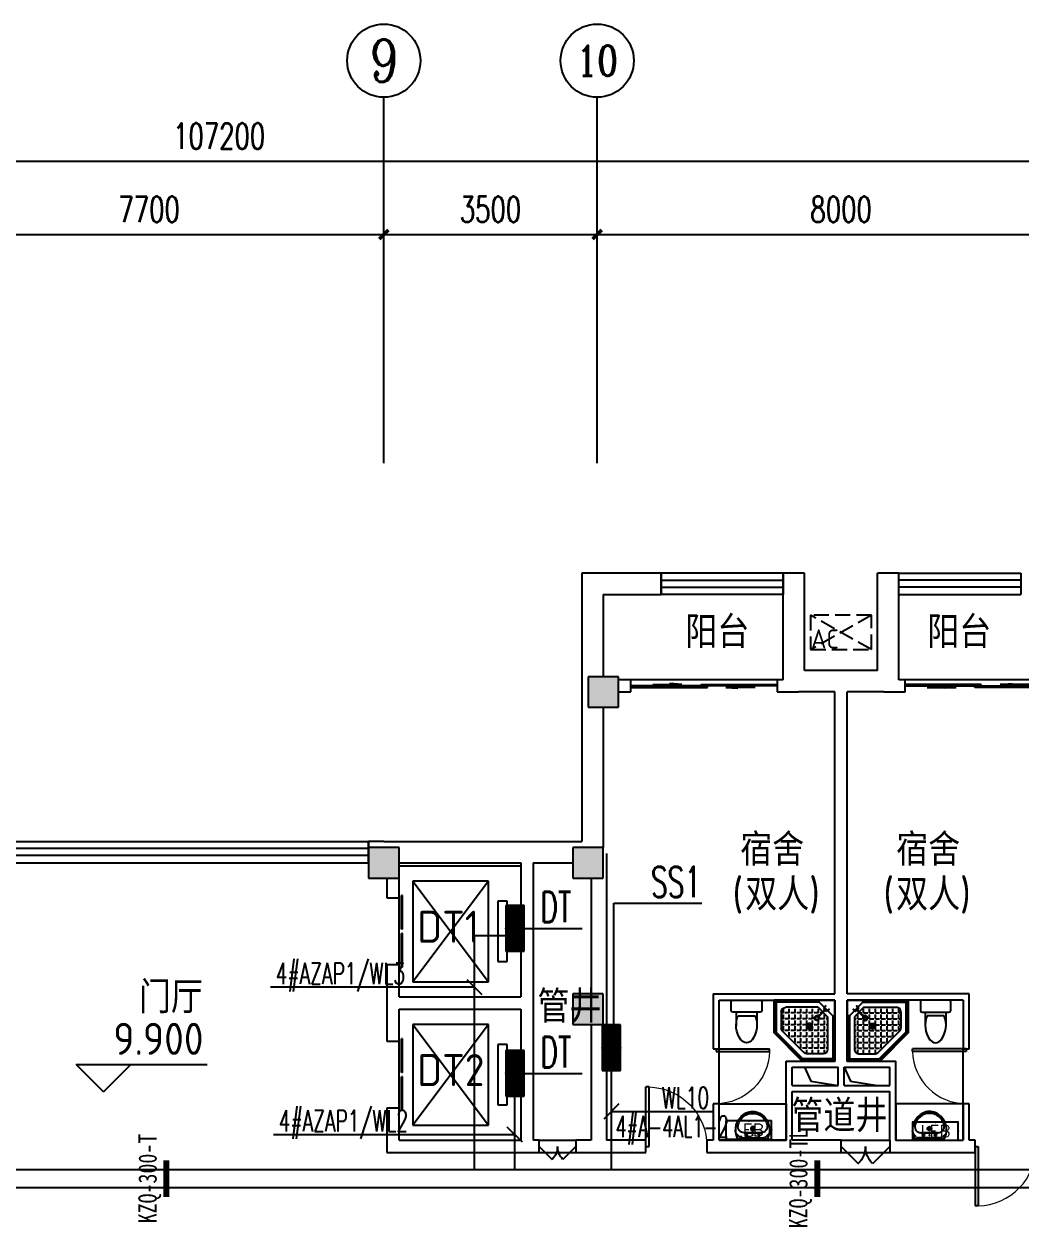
# Model space of a CAD drawing. Extents: x 1725663 to 4653551, y -550461 to 248782.
# Drawn here: x 2110650 to 2127000, y -457957 to -438237 of the extents above; entities that cross this region are included whole.
import ezdxf
from ezdxf.enums import TextEntityAlignment as Align

# ---------------------------------------------------------------- set-up
doc = ezdxf.new("R2010")
doc.units = 0
doc.header["$LTSCALE"] = 1000
doc.linetypes.add('DASH', pattern=[0.35, 0.25, -0.1])
for name, color, linetype in [('0-底图', 7, 'Continuous'), ('A-ANNO-IDEN-LEVL', 3, 'Continuous'), ('A-ANNO-TXT', 7, 'Continuous'), ('AXIS', 3, 'Continuous'), ('AXIS_TEXT', 7, 'Continuous'), ('CABLETRAY', 4, 'Continuous'), ('CLAYER', 7, 'Continuous'), ('COLUMN', 255, 'Continuous'), ('DIM-照明', 3, 'Continuous'), ('DIM-箱柜', 7, 'Continuous'), ('DOOR_FIRE', 4, 'Continuous'), ('EQUIP-箱柜', 3, 'Continuous'), ('EVTR', 2, 'Continuous'), ('PUB_HATCH', 8, 'Continuous'), ('PUB_TEXT', 7, 'Continuous'), ('TEL_TEXT', 7, 'Continuous'), ('WALL', 2, 'Continuous'), ('WINDOW', 4, 'Continuous'), ('WIRE-照明', 6, 'Continuous'), ('抗震支吊架', 2, 'Continuous'), ('洁具', 213, 'Continuous'), ('空调外机', 211, 'Continuous')]:
    doc.layers.add(name, color=color, linetype=linetype)
doc.styles.add('_TCH_AXIS', font='COMPLEX', dxfattribs={"bigfont": 'GBCBIG'})
doc.styles.add('_TEL_DIM', font='SIMPLEX', dxfattribs={"width": 0.8, "height": 3.5, "bigfont": 'HZTXT'})
doc.styles.add('A_DIM_T3', font='SIMPLEX', dxfattribs={"width": 0.7, "bigfont": 'HZ'})
doc.styles.add('COMPLEX', font='COMPLEX')
doc.styles.add('kzcad', font='', dxfattribs={"width": 0.8})
doc.styles.get("Standard").update_dxf_attribs({"font": 'geniso.shx', "bigfont": 'hztxt.shx'})
doc.styles.get('kzcad').set_extended_font_data('SimSun')
doc.dimstyles.new('_TCH_ARCH&&150', dxfattribs={"dimtxt": 420, "dimasz": 150, "dimexe": 375, "dimexo": 450, "dimgap": 202.5, "dimtad": 1, "dimdec": 0, "dimzin": 0, "dimdsep": 46, "dimtxsty": 'A_DIM_T3', "dimblk": 'ARCHTICK', "dimcen": 0.09, "dimclrt": 7, "dimazin": 2, "dimtfac": 1, "dimtdec": 0, "dimtix": 1, "dimtmove": 2, "dimatfit": 3, "dimfxl": 150, "dimtolj": 1, "dimtzin": 0, "dimarcsym": 0})

# ---------------------------------------------------------------- blocks, each defined once
blk = doc.blocks.new('*X490')
at = {"color": 0}
for p, q in [((-250, 33), (-83, 200)), ((-250, 68), (-118, 200)), ((-250, 104), (-154, 200)), ((-250, 139), (-189, 200)), ((-250, 174), (-224, 200)), ((-247, 0), (-47, 200)), ((-212, 0), (-12, 200)), ((-177, 0), (23, 200)), ((-141, 0), (59, 200)), ((-106, 0), (94, 200)), ((-71, 0), (129, 200)), ((-35, 0), (165, 200)), ((0, 0), (200, 200)), ((35, 0), (235, 200)), ((71, 0), (250, 179)), ((106, 0), (250, 144)), ((141, 0), (250, 109)), ((177, 0), (250, 73)), ((212, 0), (250, 38)), ((247, 0), (250, 3))]:
    blk.add_line(p, q, dxfattribs=at)
blk = doc.blocks.new('$equip$00002943')
for p, q in [((-0.75, 0.6), (-0.75, 0)), ((0.75, 0.6), (-0.75, 0.6)), ((0.75, 0), (0.75, 0.6)), ((-0.75, 0), (0.75, 0))]:
    blk.add_line(p, q)
for points, const_width in [([(-0.75, 0.3), (0.75, 0.3)], 0.6), ([(-0.75, 0.6), (-0.75, 0), (0.75, 0), (0.75, 0.6), (-0.75, 0.6), (-0.75, 0)], 0.02)]:
    blk.add_lwpolyline(points, dxfattribs=dict(const_width=const_width))
for p in [(0, 0.6), (-0.75, 0.3), (0, 0), (0.75, 0.3)]:
    blk.add_point(p)
at = {"xscale": 0.00300000000061118, "yscale": 0.00300000000061118, "zscale": 0.00300000000061118}
blk.add_blockref('*X490', (0, 0), dxfattribs=at)
at = {"color": 7, "style": '_TEL_DIM', "flags": 1}
for tag in ['A', 'REMARK']:
    blk.add_attdef(tag, text='', height=0.00002, dxfattribs=at).set_placement((0, 0), align=Align.MIDDLE_CENTER)
blk = doc.blocks.new('$equip$00002908')
for p, q in [((0.75, 0.6), (-0.75, 0.6)), ((-0.75, 0.6), (-0.75, 0)), ((0.75, 0), (0.75, 0.6)), ((-0.75, 0), (0.75, 0))]:
    blk.add_line(p, q)
at = {"const_width": 0.04}
blk.add_lwpolyline([(-0.75, 0.6), (-0.75, 0), (0.75, 0), (0.75, 0.6), (-0.75, 0.6), (-0.75, 0)], dxfattribs=at)
for p in [(0, 0.6), (-0.75, 0.3), (0, 0), (0.75, 0.3)]:
    blk.add_point(p)
at = {"color": 7, "style": '_TEL_DIM'}
blk.add_attdef('$TEXT$', text='', height=0.4, dxfattribs=at).set_placement((0, 0.3), align=Align.MIDDLE_CENTER)
at = {"color": 7, "style": '_TEL_DIM', "flags": 1}
for tag in ['A', 'REMARK']:
    blk.add_attdef(tag, text='', height=0.00002, dxfattribs=at).set_placement((0, 0), align=Align.MIDDLE_CENTER)
blk = doc.blocks.new('1F平面-CAD导入_dwg_Drawing4_t3_dwg_$plan$00001613-474159-1F-927810-1F')
at = {"layer": '洁具'}
for p, q in [((-30, 250), (-170, 250)), ((-200, 170), (-430, 170)), ((-260, -140), (-260, 140)), ((-200, -170), (-200, -220)), ((-170, -250), (-30, -250))]:
    blk.add_line(p, q, dxfattribs=at)
for points in [[(-200, 220), (-200, 170), (-200, -170), (-430, -170)], [(0, -220), (0, 220)]]:
    blk.add_lwpolyline(points, dxfattribs=at)
for centre, radius, start, end in [((-170, 220), 30, 90, 180), ((-30, 220), 30, 0, 90), ((-590, 0), 110, 123.4509, 236.5491), ((-413, -227), 398, 67.4505, 126.6381), ((-413, 227), 398, 233.3619, 292.5495), ((-170, -220), 30, 180, 270), ((-30, -220), 30, 270, 0)]:
    blk.add_arc(centre, radius, start, end, dxfattribs=at)
blk = doc.blocks.new('$lvtry$00000169')
at = {"color": 0}
for p, q in [((259, -36), (259, 0)), ((259, -36), (36, -259)), ((276, -120), (120, -276)), ((144, -151), (291, -298)), ((151, -144), (298, -291)), ((259, -24), (976, -24)), ((259, -36), (964, -36)), ((270, -213), (270, -143)), ((276, -120), (808, -120)), ((366, -213), (366, -143)), ((462, -213), (462, -143)), ((558, -213), (558, -143)), ((655, -213), (655, -143)), ((751, -213), (751, -143)), ((847, -213), (847, -143)), ((880, -192), (880, -460)), ((964, -36), (976, -24)), ((964, -36), (964, -525)), ((976, -24), (976, -530)), ((36, -259), (0, -259)), ((24, -259), (24, -976)), ((36, -259), (36, -964)), ((120, -276), (120, -808)), ((120, -309), (147, -309)), ((173, -309), (173, -239)), ((173, -309), (243, -309)), ((173, -405), (173, -335)), ((183, -213), (205, -213)), ((220, -213), (243, -213)), ((270, -213), (340, -213)), ((270, -263), (270, -239)), ((270, -405), (270, -335)), ((334, -309), (340, -309)), ((366, -213), (436, -213)), ((366, -309), (366, -239)), ((366, -309), (436, -309)), ((366, -405), (366, -335)), ((462, -213), (532, -213)), ((462, -309), (462, -239)), ((462, -309), (532, -309)), ((462, -405), (462, -335)), ((558, -213), (628, -213)), ((558, -309), (558, -239)), ((558, -309), (628, -309)), ((558, -405), (558, -335)), ((655, -213), (725, -213)), ((655, -309), (655, -239)), ((655, -309), (725, -309)), ((655, -405), (655, -335)), ((751, -213), (821, -213)), ((751, -309), (751, -239)), ((751, -309), (821, -309)), ((751, -405), (751, -335)), ((847, -213), (880, -213)), ((847, -309), (847, -239)), ((847, -309), (880, -309)), ((847, -405), (847, -335)), ((120, -405), (147, -405)), ((120, -501), (147, -501)), ((173, -405), (243, -405)), ((173, -501), (173, -431)), ((173, -501), (243, -501)), ((173, -598), (173, -528)), ((270, -405), (340, -405)), ((270, -501), (270, -431)), ((270, -501), (340, -501)), ((270, -598), (270, -528)), ((366, -405), (379, -405)), ((366, -501), (366, -431)), ((366, -501), (436, -501)), ((366, -598), (366, -528)), ((462, -405), (532, -405)), ((462, -501), (462, -431)), ((462, -501), (532, -501)), ((462, -598), (462, -528)), ((859, -511), (511, -859)), ((964, -525), (525, -964)), ((976, -530), (530, -976)), ((558, -405), (628, -405)), ((558, -501), (558, -431)), ((558, -501), (628, -501)), ((558, -598), (558, -528)), ((655, -405), (725, -405)), ((655, -501), (655, -431)), ((655, -501), (725, -501)), ((655, -598), (655, -528)), ((751, -405), (821, -405)), ((751, -501), (751, -431)), ((751, -501), (821, -501)), ((751, -598), (751, -528)), ((847, -405), (880, -405)), ((847, -501), (847, -431)), ((847, -501), (867, -501)), ((964, -525), (976, -530)), ((120, -598), (147, -598)), ((120, -694), (147, -694)), ((173, -598), (243, -598)), ((173, -694), (173, -624)), ((173, -694), (243, -694)), ((173, -790), (173, -720)), ((270, -598), (340, -598)), ((270, -694), (270, -624)), ((270, -694), (340, -694)), ((270, -790), (270, -720)), ((366, -598), (436, -598)), ((366, -694), (366, -624)), ((366, -694), (436, -694)), ((366, -790), (366, -720)), ((462, -598), (532, -598)), ((462, -694), (462, -624)), ((462, -694), (532, -694)), ((462, -790), (462, -720)), ((558, -598), (628, -598)), ((558, -694), (558, -624)), ((558, -694), (628, -694)), ((558, -790), (558, -720)), ((655, -598), (725, -598)), ((655, -694), (655, -624)), ((655, -694), (676, -694)), ((751, -598), (773, -598)), ((36, -964), (24, -976)), ((24, -976), (530, -976)), ((36, -964), (525, -964)), ((120, -790), (147, -790)), ((173, -790), (243, -790)), ((173, -878), (173, -816)), ((192, -880), (460, -880)), ((270, -790), (340, -790)), ((270, -880), (270, -816)), ((366, -790), (436, -790)), ((366, -880), (366, -816)), ((462, -790), (532, -790)), ((462, -880), (462, -816)), ((525, -964), (530, -976)), ((558, -790), (580, -790))]:
    blk.add_line(p, q, dxfattribs=at)
blk.add_lwpolyline([(0, 0), (0, -1000), (540, -1000), (1000, -540), (1000, 0)], close=True)
for points in [[(0, 0), (0, -1000)], [(0, 0), (1000, 0)], [(1000, 0), (1000, -540)], [(136, -190), (148, -178), (132, -162), (121, -174)], [(190, -136), (178, -148), (162, -132), (174, -121)], [(1000, -540), (540, -1000)], [(0, -1000), (540, -1000)]]:
    blk.add_lwpolyline(points, close=True, dxfattribs=at)
for radius in [43.8, 31.1]:
    blk.add_circle((416, -428), radius, dxfattribs=at)
for centre, radius, start, end in [((808, -192), 72, 0, 90), ((296, -296), 40.6, 142.583, 128.4197), ((296, -296), 28.6, 145.828, 125.6599), ((808, -460), 72, 315, 0), ((192, -808), 72, 180, 270), ((460, -808), 72, 270, 315)]:
    blk.add_arc(centre, radius, start, end, dxfattribs=at)
for p in [(103, -156, 0), (156, -102, 0), (416, -428, 0)]:
    blk.add_point(p, dxfattribs=at)
blk = doc.blocks.new('$lvtry$00000178')
at = {"color": 0}
for p, q in [((-238, 0), (238, 0)), ((-214, -36), (-272, -91)), ((-180, -23), (180, -23)), ((-142, -105), (140, -105)), ((140, -105), (-142, -105)), ((216, -37), (268, -91))]:
    blk.add_line(p, q, dxfattribs=at)
blk.add_lwpolyline([(-104, -430, 0.224698), (110, -425, 0.348046), (269, -79), (239, 0), (-241, 0), (-271, -79, 0.356844)], format="xyb", close=True, dxfattribs=at)
for centre, radius in [((-100, -65), 16.3), ((1, -172), 31.6), ((100, -65), 16.3)]:
    blk.add_circle(centre, radius, dxfattribs=at)
at = {"color": 0, "lineweight": 13}
blk.add_circle((1, -172), 23, dxfattribs=at)
at = {"color": 0}
for centre, radius, start, end in [((-142, -205), 100, 90, 190.5602), ((-180, -73), 50, 90, 133.181), ((140, -205), 100, 349.4398, 90), ((180, -73), 50, 44.5607, 90), ((-1, -179), 243, 190.5602, 349.4398)]:
    blk.add_arc(centre, radius, start, end, dxfattribs=at)
for p in [(0, -65), (1, -172)]:
    blk.add_point(p, dxfattribs=at)
blk = doc.blocks.new('A$C70365C93')
at = {"layer": '洁具'}
blk.add_lwpolyline([(-1900, 2300), (-1900, 1700), (-800, 1700), (-800, 2300)], close=True, dxfattribs=at)
blk.add_blockref('$lvtry$00000178', (-1350, 2280), dxfattribs=at)
at = {"layer": '洁具', "rotation": 180}
blk.add_blockref('$lvtry$00000169', (0, 0), dxfattribs=at)
at = {"layer": '洁具', "extrusion": (0, 0, -1), "xscale": -1, "zscale": -1, "rotation": 90}
blk.add_blockref('1F平面-CAD导入_dwg_Drawing4_t3_dwg_$plan$00001613-474159-1F-927810-1F', (1450, 0), dxfattribs=at)
blk = doc.blocks.new('A$Cf5a72a1b')
at = {"layer": '空调外机', "linetype": 'DASH'}
for p, q in [((1000, 563), (0, 0)), ((1000, 0), (0, 563))]:
    blk.add_line(p, q, dxfattribs=at)
blk.add_lwpolyline([(1000, 563), (0, 563), (0, 0), (1000, 0)], close=True, dxfattribs=at)
at = {"layer": 'PUB_TEXT'}
blk.add_text('AC', height=315, dxfattribs=at).set_placement((5, 18))
blk = doc.blocks.new('$WINLIB2D$00000001')
at = {"color": 0}
for points in [[(-0.5, 0.5), (-0.5, -0.5)], [(-0.5, 0.5), (0.5, 0.5)], [(0.5, -0.5), (0.5, 0.5)], [(0.5, 0.1667), (-0.5, 0.1667)], [(0.5, -0.1667), (-0.5, -0.1667)], [(-0.5, -0.5), (0.5, -0.5)]]:
    blk.add_lwpolyline(points, dxfattribs=at)
blk = doc.blocks.new('$DorLib2D$00000131')
at = {"color": 0, "linetype": 'Continuous'}
for p, q in [((0.15, 0.125), (0.2319, 0.1973)), ((0.2319, 0.1973), (0.2319, 0.125)), ((-0.5, 0.125), (-0.5, 0)), ((0.0192, 0.125), (-0.5, 0.125)), ((0.0192, 0), (0.0192, 0.125)), ((0.35, 0.125), (0.15, 0.125)), ((-0.5, 0), (0.0192, 0)), ((-0.024, 0), (0.5, 0)), ((-0.024, -0.125), (-0.024, 0)), ((0.5, 0), (0.5, -0.125)), ((-0.35, -0.125), (-0.15, -0.125)), ((-0.2319, -0.1973), (-0.2319, -0.125)), ((-0.15, -0.125), (-0.2319, -0.1973)), ((0.5, -0.125), (-0.024, -0.125))]:
    blk.add_line(p, q, dxfattribs=at)
blk = doc.blocks.new('$DorLib2D$00000116')
at = {"color": 0}
for p, q in [((-0.5, 0), (-0.146, 0.354)), ((0.5, 0), (0.146, 0.354))]:
    blk.add_line(p, q, dxfattribs=at)
for centre, start, end in [((-0.5, 0), 0, 45), ((0.5, 0), 135, 180)]:
    blk.add_arc(centre, 0.5, start, end, dxfattribs=at)
blk = doc.blocks.new('$DORLIB2D$00000127')
at = {"color": 0}
for points in [[(-0.533, 0.795), (-0.533, 0.69)], [(-0.033, 0.795), (-0.533, 0.795)], [(-0.033, 0.795), (-0.033, 0.69)], [(0.533, 0.795), (0.033, 0.795)], [(0.033, 0.795), (0.033, 0.69)], [(0.533, 0.795), (0.533, 0.69)], [(-0.033, 0.69), (-0.533, 0.69)], [(0.533, 0.69), (0.033, 0.69)], [(0.5, 0.5), (-0.5, 0.5)]]:
    blk.add_lwpolyline(points, dxfattribs=at)
blk = doc.blocks.new('$DorLib2D$00000001')
for p, q in [((0.45, 0.975), (0.5, 0.975)), ((0.45, 0), (0.45, 0.975)), ((0.5, 0), (0.5, 0.975)), ((0.5, 0), (0.45, 0))]:
    blk.add_line(p, q)
at = {"lineweight": 13}
blk.add_arc((0.475, 0), 0.975, 91.4693, 180, dxfattribs=at)
blk = doc.blocks.new('_ArchTick')
at = {"color": 0, "linetype": 'ByBlock', "const_width": 0.4}
blk.add_lwpolyline([(-0.5, -0.5), (0.5, 0.5)], dxfattribs=at)
blk = doc.blocks.new('*D1082')
at = {"layer": 'AXIS', "color": 0, "lineweight": -2, "transparency": 16777216}
for p, q in [((1497007, -363854), (1497007, -358979)), ((1604207, -363854), (1604207, -358979)), ((1497007, -359354), (1604207, -359354))]:
    blk.add_line(p, q, dxfattribs=at)
at = {"layer": 'Defpoints', "color": 0, "transparency": 16777216}
for p in [(1604207, -359354), (1497007, -364304), (1604207, -364304)]:
    blk.add_point(p, dxfattribs=at)
at = {"layer": 'AXIS', "color": 0, "lineweight": -2, "transparency": 16777216, "xscale": 150, "yscale": 150, "zscale": 150, "rotation": 180}
blk.add_blockref('_ArchTick', (1497007, -359354), dxfattribs=at)
at = {"layer": 'AXIS', "color": 0, "lineweight": -2, "transparency": 16777216, "xscale": 150, "yscale": 150, "zscale": 150}
blk.add_blockref('_ArchTick', (1604207, -359354), dxfattribs=at)
at = {"layer": 'AXIS', "color": 7, "transparency": 16777216, "insert": (1550607, -358941), "char_height": 420, "attachment_point": 5, "style": 'A_DIM_T3'}
blk.add_mtext('\\A1;107200', dxfattribs=at)
blk = doc.blocks.new('*D1091')
at = {"layer": 'AXIS', "color": 0, "lineweight": -2, "transparency": 16777216}
for p, q in [((1545607, -363854), (1545607, -360179)), ((1553307, -363854), (1553307, -360179)), ((1545607, -360554), (1553307, -360554))]:
    blk.add_line(p, q, dxfattribs=at)
at = {"layer": 'Defpoints', "color": 0, "transparency": 16777216}
for p in [(1553307, -360554), (1545607, -364304), (1553307, -364304)]:
    blk.add_point(p, dxfattribs=at)
at = {"layer": 'AXIS', "color": 0, "lineweight": -2, "transparency": 16777216, "xscale": 150, "yscale": 150, "zscale": 150, "rotation": 180}
blk.add_blockref('_ArchTick', (1545607, -360554), dxfattribs=at)
at = {"layer": 'AXIS', "color": 0, "lineweight": -2, "transparency": 16777216, "xscale": 150, "yscale": 150, "zscale": 150}
blk.add_blockref('_ArchTick', (1553307, -360554), dxfattribs=at)
at = {"layer": 'AXIS', "color": 7, "transparency": 16777216, "insert": (1549457, -360141), "char_height": 420, "attachment_point": 5, "style": 'A_DIM_T3'}
blk.add_mtext('\\A1;7700', dxfattribs=at)
blk = doc.blocks.new('*D1092')
at = {"layer": 'AXIS', "color": 0, "lineweight": -2, "transparency": 16777216}
for p, q in [((1553307, -363854), (1553307, -360179)), ((1556807, -363854), (1556807, -360179)), ((1553307, -360554), (1556807, -360554))]:
    blk.add_line(p, q, dxfattribs=at)
at = {"layer": 'Defpoints', "color": 0, "transparency": 16777216}
for p in [(1556807, -360554), (1553307, -364304), (1556807, -364304)]:
    blk.add_point(p, dxfattribs=at)
at = {"layer": 'AXIS', "color": 0, "lineweight": -2, "transparency": 16777216, "xscale": 150, "yscale": 150, "zscale": 150, "rotation": 180}
blk.add_blockref('_ArchTick', (1553307, -360554), dxfattribs=at)
at = {"layer": 'AXIS', "color": 0, "lineweight": -2, "transparency": 16777216, "xscale": 150, "yscale": 150, "zscale": 150}
blk.add_blockref('_ArchTick', (1556807, -360554), dxfattribs=at)
at = {"layer": 'AXIS', "color": 7, "transparency": 16777216, "insert": (1555057, -360141), "char_height": 420, "attachment_point": 5, "style": 'A_DIM_T3'}
blk.add_mtext('\\A1;3500', dxfattribs=at)
blk = doc.blocks.new('*D1093')
at = {"layer": 'AXIS', "color": 0, "lineweight": -2, "transparency": 16777216}
for p, q in [((1556807, -363854), (1556807, -360179)), ((1564807, -363854), (1564807, -360179)), ((1556807, -360554), (1564807, -360554))]:
    blk.add_line(p, q, dxfattribs=at)
at = {"layer": 'Defpoints', "color": 0, "transparency": 16777216}
for p in [(1564807, -360554), (1556807, -364304), (1564807, -364304)]:
    blk.add_point(p, dxfattribs=at)
at = {"layer": 'AXIS', "color": 0, "lineweight": -2, "transparency": 16777216, "xscale": 150, "yscale": 150, "zscale": 150, "rotation": 180}
blk.add_blockref('_ArchTick', (1556807, -360554), dxfattribs=at)
at = {"layer": 'AXIS', "color": 0, "lineweight": -2, "transparency": 16777216, "xscale": 150, "yscale": 150, "zscale": 150}
blk.add_blockref('_ArchTick', (1564807, -360554), dxfattribs=at)
at = {"layer": 'AXIS', "color": 7, "transparency": 16777216, "insert": (1560807, -360141), "char_height": 420, "attachment_point": 5, "style": 'A_DIM_T3'}
blk.add_mtext('\\A1;8000', dxfattribs=at)
blk = doc.blocks.new('*D1146')
at = {"layer": 'AXIS', "color": 0, "lineweight": -2, "transparency": 16777216}
for p, q in [((1497007, -363854), (1497007, -358979)), ((1604207, -363854), (1604207, -358979)), ((1497007, -359354), (1604207, -359354))]:
    blk.add_line(p, q, dxfattribs=at)
at = {"layer": 'Defpoints', "color": 0, "transparency": 16777216}
for p in [(1604207, -359354), (1497007, -364304), (1604207, -364304)]:
    blk.add_point(p, dxfattribs=at)
at = {"layer": 'AXIS', "color": 0, "lineweight": -2, "transparency": 16777216, "xscale": 150, "yscale": 150, "zscale": 150, "rotation": 180}
blk.add_blockref('_ArchTick', (1497007, -359354), dxfattribs=at)
at = {"layer": 'AXIS', "color": 0, "lineweight": -2, "transparency": 16777216, "xscale": 150, "yscale": 150, "zscale": 150}
blk.add_blockref('_ArchTick', (1604207, -359354), dxfattribs=at)
at = {"layer": 'AXIS', "color": 7, "transparency": 16777216, "insert": (1550607, -358941), "char_height": 420, "attachment_point": 5, "style": 'A_DIM_T3'}
blk.add_mtext('\\A1;107200', dxfattribs=at)
blk = doc.blocks.new('*D1155')
at = {"layer": 'AXIS', "color": 0, "lineweight": -2, "transparency": 16777216}
for p, q in [((1545607, -363854), (1545607, -360179)), ((1553307, -363854), (1553307, -360179)), ((1545607, -360554), (1553307, -360554))]:
    blk.add_line(p, q, dxfattribs=at)
at = {"layer": 'Defpoints', "color": 0, "transparency": 16777216}
for p in [(1553307, -360554), (1545607, -364304), (1553307, -364304)]:
    blk.add_point(p, dxfattribs=at)
at = {"layer": 'AXIS', "color": 0, "lineweight": -2, "transparency": 16777216, "xscale": 150, "yscale": 150, "zscale": 150, "rotation": 180}
blk.add_blockref('_ArchTick', (1545607, -360554), dxfattribs=at)
at = {"layer": 'AXIS', "color": 0, "lineweight": -2, "transparency": 16777216, "xscale": 150, "yscale": 150, "zscale": 150}
blk.add_blockref('_ArchTick', (1553307, -360554), dxfattribs=at)
at = {"layer": 'AXIS', "color": 7, "transparency": 16777216, "insert": (1549457, -360141), "char_height": 420, "attachment_point": 5, "style": 'A_DIM_T3'}
blk.add_mtext('\\A1;7700', dxfattribs=at)
blk = doc.blocks.new('*D1156')
at = {"layer": 'AXIS', "color": 0, "lineweight": -2, "transparency": 16777216}
for p, q in [((1553307, -363854), (1553307, -360179)), ((1556807, -363854), (1556807, -360179)), ((1553307, -360554), (1556807, -360554))]:
    blk.add_line(p, q, dxfattribs=at)
at = {"layer": 'Defpoints', "color": 0, "transparency": 16777216}
for p in [(1556807, -360554), (1553307, -364304), (1556807, -364304)]:
    blk.add_point(p, dxfattribs=at)
at = {"layer": 'AXIS', "color": 0, "lineweight": -2, "transparency": 16777216, "xscale": 150, "yscale": 150, "zscale": 150, "rotation": 180}
blk.add_blockref('_ArchTick', (1553307, -360554), dxfattribs=at)
at = {"layer": 'AXIS', "color": 0, "lineweight": -2, "transparency": 16777216, "xscale": 150, "yscale": 150, "zscale": 150}
blk.add_blockref('_ArchTick', (1556807, -360554), dxfattribs=at)
at = {"layer": 'AXIS', "color": 7, "transparency": 16777216, "insert": (1555057, -360141), "char_height": 420, "attachment_point": 5, "style": 'A_DIM_T3'}
blk.add_mtext('\\A1;3500', dxfattribs=at)
blk = doc.blocks.new('*D1157')
at = {"layer": 'AXIS', "color": 0, "lineweight": -2, "transparency": 16777216}
for p, q in [((1556807, -363854), (1556807, -360179)), ((1564807, -363854), (1564807, -360179)), ((1556807, -360554), (1564807, -360554))]:
    blk.add_line(p, q, dxfattribs=at)
at = {"layer": 'Defpoints', "color": 0, "transparency": 16777216}
for p in [(1564807, -360554), (1556807, -364304), (1564807, -364304)]:
    blk.add_point(p, dxfattribs=at)
at = {"layer": 'AXIS', "color": 0, "lineweight": -2, "transparency": 16777216, "xscale": 150, "yscale": 150, "zscale": 150, "rotation": 180}
blk.add_blockref('_ArchTick', (1556807, -360554), dxfattribs=at)
at = {"layer": 'AXIS', "color": 0, "lineweight": -2, "transparency": 16777216, "xscale": 150, "yscale": 150, "zscale": 150}
blk.add_blockref('_ArchTick', (1564807, -360554), dxfattribs=at)
at = {"layer": 'AXIS', "color": 7, "transparency": 16777216, "insert": (1560807, -360141), "char_height": 420, "attachment_point": 5, "style": 'A_DIM_T3'}
blk.add_mtext('\\A1;8000', dxfattribs=at)
blk = doc.blocks.new('_AXISO')
blk.add_circle((0, 0), 0.5)
at = {"layer": 'AXIS_TEXT', "style": 'COMPLEX', "width": 1.041667}
blk.add_attdef('A', text='', height=0.56, dxfattribs=at).set_placement((-0.25, -0.28), (0.25, -0.28), align=Align.FIT)
blk = doc.blocks.new('*D1210')
at = {"layer": 'AXIS', "color": 0, "lineweight": -2, "transparency": 16777216}
for p, q in [((1497007, -363854), (1497007, -358979)), ((1604207, -363854), (1604207, -358979)), ((1497007, -359354), (1604207, -359354))]:
    blk.add_line(p, q, dxfattribs=at)
at = {"layer": 'Defpoints', "color": 0, "transparency": 16777216}
for p in [(1604207, -359354), (1497007, -364304), (1604207, -364304)]:
    blk.add_point(p, dxfattribs=at)
at = {"layer": 'AXIS', "color": 0, "lineweight": -2, "transparency": 16777216, "xscale": 150, "yscale": 150, "zscale": 150, "rotation": 180}
blk.add_blockref('_ArchTick', (1497007, -359354), dxfattribs=at)
at = {"layer": 'AXIS', "color": 0, "lineweight": -2, "transparency": 16777216, "xscale": 150, "yscale": 150, "zscale": 150}
blk.add_blockref('_ArchTick', (1604207, -359354), dxfattribs=at)
at = {"layer": 'AXIS', "color": 7, "transparency": 16777216, "insert": (1550607, -358941), "char_height": 420, "attachment_point": 5, "style": 'A_DIM_T3'}
blk.add_mtext('\\A1;107200', dxfattribs=at)
blk = doc.blocks.new('*D1219')
at = {"layer": 'AXIS', "color": 0, "lineweight": -2, "transparency": 16777216}
for p, q in [((1545607, -363854), (1545607, -360179)), ((1553307, -363854), (1553307, -360179)), ((1545607, -360554), (1553307, -360554))]:
    blk.add_line(p, q, dxfattribs=at)
at = {"layer": 'Defpoints', "color": 0, "transparency": 16777216}
for p in [(1553307, -360554), (1545607, -364304), (1553307, -364304)]:
    blk.add_point(p, dxfattribs=at)
at = {"layer": 'AXIS', "color": 0, "lineweight": -2, "transparency": 16777216, "xscale": 150, "yscale": 150, "zscale": 150, "rotation": 180}
blk.add_blockref('_ArchTick', (1545607, -360554), dxfattribs=at)
at = {"layer": 'AXIS', "color": 0, "lineweight": -2, "transparency": 16777216, "xscale": 150, "yscale": 150, "zscale": 150}
blk.add_blockref('_ArchTick', (1553307, -360554), dxfattribs=at)
at = {"layer": 'AXIS', "color": 7, "transparency": 16777216, "insert": (1549457, -360141), "char_height": 420, "attachment_point": 5, "style": 'A_DIM_T3'}
blk.add_mtext('\\A1;7700', dxfattribs=at)
blk = doc.blocks.new('*D1220')
at = {"layer": 'AXIS', "color": 0, "lineweight": -2, "transparency": 16777216}
for p, q in [((1553307, -363854), (1553307, -360179)), ((1556807, -363854), (1556807, -360179)), ((1553307, -360554), (1556807, -360554))]:
    blk.add_line(p, q, dxfattribs=at)
at = {"layer": 'Defpoints', "color": 0, "transparency": 16777216}
for p in [(1556807, -360554), (1553307, -364304), (1556807, -364304)]:
    blk.add_point(p, dxfattribs=at)
at = {"layer": 'AXIS', "color": 0, "lineweight": -2, "transparency": 16777216, "xscale": 150, "yscale": 150, "zscale": 150, "rotation": 180}
blk.add_blockref('_ArchTick', (1553307, -360554), dxfattribs=at)
at = {"layer": 'AXIS', "color": 0, "lineweight": -2, "transparency": 16777216, "xscale": 150, "yscale": 150, "zscale": 150}
blk.add_blockref('_ArchTick', (1556807, -360554), dxfattribs=at)
at = {"layer": 'AXIS', "color": 7, "transparency": 16777216, "insert": (1555057, -360141), "char_height": 420, "attachment_point": 5, "style": 'A_DIM_T3'}
blk.add_mtext('\\A1;3500', dxfattribs=at)
blk = doc.blocks.new('*D1221')
at = {"layer": 'AXIS', "color": 0, "lineweight": -2, "transparency": 16777216}
for p, q in [((1556807, -363854), (1556807, -360179)), ((1564807, -363854), (1564807, -360179)), ((1556807, -360554), (1564807, -360554))]:
    blk.add_line(p, q, dxfattribs=at)
at = {"layer": 'Defpoints', "color": 0, "transparency": 16777216}
for p in [(1564807, -360554), (1556807, -364304), (1564807, -364304)]:
    blk.add_point(p, dxfattribs=at)
at = {"layer": 'AXIS', "color": 0, "lineweight": -2, "transparency": 16777216, "xscale": 150, "yscale": 150, "zscale": 150, "rotation": 180}
blk.add_blockref('_ArchTick', (1556807, -360554), dxfattribs=at)
at = {"layer": 'AXIS', "color": 0, "lineweight": -2, "transparency": 16777216, "xscale": 150, "yscale": 150, "zscale": 150}
blk.add_blockref('_ArchTick', (1564807, -360554), dxfattribs=at)
at = {"layer": 'AXIS', "color": 7, "transparency": 16777216, "insert": (1560807, -360141), "char_height": 420, "attachment_point": 5, "style": 'A_DIM_T3'}
blk.add_mtext('\\A1;8000', dxfattribs=at)
blk = doc.blocks.new('gkhkjk')
at = {"layer": 'PUB_HATCH'}
for points in [[(1557157, -367803.8), (1556657, -367803.8), (1556657, -368303.8), (1557157, -368303.8)], [(1553557, -370603.8), (1553057, -370603.8), (1553057, -371103.8), (1553557, -371103.8)], [(1556907, -370603.8), (1556407, -370603.8), (1556407, -371103.8), (1556907, -371103.8)], [(1556907, -373003.8), (1556407, -373003.8), (1556407, -373503.8), (1556907, -373503.8)]]:
    blk.add_hatch(color=256, dxfattribs=at).paths.add_polyline_path(points)
blk.add_line((1553557, -370903.8), (1555557, -370903.8))
for points in [[(1560207, -374203.8), (1560310.6, -374434.1), (1560757, -374503.8)], [(1560857, -374203.8), (1560960.6, -374434.1), (1561407, -374503.8)]]:
    blk.add_lwpolyline(points)
at = {"layer": 'A-ANNO-IDEN-LEVL'}
for p, q in [((1548709, -374610.3), (1548259, -374160.3)), ((1548259, -374160.3), (1550409.9, -374160.3)), ((1548709, -374610.3), (1549159, -374160.3))]:
    blk.add_line(p, q, dxfattribs=at)
at = {"layer": 'AXIS'}
for p, q in [((1553307, -364303.8), (1553307, -358303.8)), ((1556807, -364303.8), (1556807, -358303.8))]:
    blk.add_line(p, q, dxfattribs=at)
at = {"layer": 'COLUMN'}
for p, q in [((1557157, -367803.8), (1556657, -367803.8)), ((1556657, -367803.8), (1556657, -368303.8)), ((1557157, -368303.8), (1557157, -367803.8)), ((1556657, -368303.8), (1557157, -368303.8)), ((1553557, -370603.8), (1553057, -370603.8)), ((1553057, -370603.8), (1553057, -371103.8)), ((1553557, -371103.8), (1553557, -370603.8)), ((1556907, -370603.8), (1556407, -370603.8)), ((1556407, -370603.8), (1556407, -371103.8)), ((1556907, -371103.8), (1556907, -370603.8)), ((1553057, -371103.8), (1553557, -371103.8)), ((1556407, -371103.8), (1556907, -371103.8)), ((1556907, -373003.8), (1556407, -373003.8)), ((1556407, -373003.8), (1556407, -373503.8)), ((1556907, -373503.8), (1556907, -373003.8)), ((1556407, -373503.8), (1556907, -373503.8))]:
    blk.add_line(p, q, dxfattribs=at)
at = {"layer": 'DOOR_FIRE'}
for p, q in [((1555857, -375403.8), (1556457, -375403.8)), ((1560807, -375403.8), (1561607, -375403.8)), ((1555857, -375603.8), (1556457, -375603.8)), ((1560807, -375603.8), (1561607, -375603.8))]:
    blk.add_line(p, q, dxfattribs=at)
at = {"layer": 'EVTR'}
for p, q in [((1553782, -371153.8), (1555022, -372803.8)), ((1555022, -371153.8), (1553782, -372803.8)), ((1553782, -371153.8), (1553782, -372803.8)), ((1555022, -371153.8), (1553782, -371153.8)), ((1555022, -372803.8), (1555022, -371153.8)), ((1555177, -371483.8), (1555177, -372473.8)), ((1555332, -371483.8), (1555177, -371483.8)), ((1555332, -372473.8), (1555332, -371483.8)), ((1555177, -372473.8), (1555332, -372473.8)), ((1553782, -372803.8), (1555022, -372803.8)), ((1553782, -373503.8), (1555022, -375153.8)), ((1555022, -373503.8), (1553782, -375153.8)), ((1553782, -373503.8), (1553782, -375153.8)), ((1555022, -373503.8), (1553782, -373503.8)), ((1555022, -375153.8), (1555022, -373503.8)), ((1555177, -373833.8), (1555177, -374823.8)), ((1555332, -373833.8), (1555177, -373833.8)), ((1555332, -374823.8), (1555332, -373833.8)), ((1555177, -374823.8), (1555332, -374823.8)), ((1553782, -375153.8), (1555022, -375153.8))]:
    blk.add_line(p, q, dxfattribs=at)
at = {"layer": 'WALL'}
for p, q in [((1557857, -366103.8), (1556557, -366103.8)), ((1556557, -366103.8), (1556557, -367903.8)), ((1557857, -366453.8), (1557857, -366103.8)), ((1560207, -366103.8), (1559857, -366103.8)), ((1559857, -366103.8), (1559857, -366453.8)), ((1560207, -367703.8), (1560207, -366103.8)), ((1561407, -367703.8), (1561407, -366103.8)), ((1561757, -366103.8), (1561407, -366103.8)), ((1561757, -366453.8), (1561757, -366103.8)), ((1556907, -366453.8), (1557857, -366453.8)), ((1556907, -366453.8), (1556907, -367803.8)), ((1559857, -367853.8), (1559857, -366453.8)), ((1561757, -367853.8), (1561757, -366453.8)), ((1560807, -367703.8), (1560207, -367703.8)), ((1561407, -367703.8), (1560807, -367703.8)), ((1556557, -367903.8), (1556557, -370503.8)), ((1557357, -367853.8), (1557157, -367853.8)), ((1557357, -368053.8), (1557357, -367853.8)), ((1559857, -367853.8), (1559757, -367853.8)), ((1559757, -367853.8), (1559757, -368053.8)), ((1561857, -367853.8), (1561757, -367853.8)), ((1561857, -368053.8), (1561857, -367853.8)), ((1557157, -368053.8), (1557357, -368053.8)), ((1559757, -368053.8), (1560107, -368053.8)), ((1560707, -368053.8), (1560107, -368053.8)), ((1560707, -373003.8), (1560707, -368053.8)), ((1561507, -368053.8), (1560907, -368053.8)), ((1560907, -373003.8), (1560907, -368053.8)), ((1561507, -368053.8), (1561857, -368053.8)), ((1556907, -368303.8), (1556907, -370603.8)), ((1553307, -370503.8), (1553057, -370503.8)), ((1553057, -370503.8), (1553057, -370603.8)), ((1553307, -370503.8), (1555657, -370503.8)), ((1555657, -370503.8), (1556557, -370503.8)), ((1556957, -370703.8), (1556957, -373253.8)), ((1553557, -370853.8), (1555557, -370853.8)), ((1555557, -370853.8), (1555557, -373053.8)), ((1555757, -370853.8), (1556407, -370853.8)), ((1555757, -370853.8), (1555757, -373153.8)), ((1553357, -371103.8), (1553357, -371428.8)), ((1553557, -371428.8), (1553557, -371103.8)), ((1556707, -371103.8), (1556707, -373003.8)), ((1553357, -371428.8), (1553557, -371428.8)), ((1553557, -372528.8), (1553357, -372528.8)), ((1553357, -372528.8), (1553357, -373153.8)), ((1553557, -373053.8), (1553557, -372528.8)), ((1553557, -373053.8), (1555557, -373053.8)), ((1558707, -373003.8), (1560707, -373003.8)), ((1558707, -373003.8), (1558707, -373903.8)), ((1558807, -373103.8), (1560707, -373103.8)), ((1558807, -373903.8), (1558807, -373103.8)), ((1560707, -374103.8), (1560707, -373103.8)), ((1562907, -373003.8), (1560907, -373003.8)), ((1560907, -374103.8), (1560907, -373103.8)), ((1562807, -373103.8), (1560907, -373103.8)), ((1562807, -373103.8), (1562807, -373903.8)), ((1562907, -373903.8), (1562907, -373003.8)), ((1553357, -373153.8), (1553357, -373778.8)), ((1553557, -373778.8), (1553557, -373253.8)), ((1553557, -373253.8), (1555557, -373253.8)), ((1555557, -373253.8), (1555557, -375403.8)), ((1555757, -373153.8), (1555757, -375403.8)), ((1556957, -373253.8), (1556957, -375403.8)), ((1556707, -373503.8), (1556707, -375403.8)), ((1553357, -373778.8), (1553557, -373778.8)), ((1558707, -373903.8), (1558807, -373903.8)), ((1562807, -373903.8), (1562907, -373903.8)), ((1559907, -374103.8), (1560707, -374103.8)), ((1559907, -374603.8), (1559907, -374103.8)), ((1560007, -374203.8), (1560757, -374203.8)), ((1560007, -374503.8), (1560007, -374203.8)), ((1560757, -374503.8), (1560757, -374203.8)), ((1560857, -374203.8), (1561607, -374203.8)), ((1560857, -374503.8), (1560857, -374203.8)), ((1560907, -374103.8), (1561707, -374103.8)), ((1561607, -374503.8), (1561607, -374203.8)), ((1561707, -374603.8), (1561707, -374103.8)), ((1559907, -375403.8), (1559907, -374603.8)), ((1560007, -374503.8), (1560757, -374503.8)), ((1560007, -374603.8), (1560807, -374603.8)), ((1560007, -375403.8), (1560007, -374603.8)), ((1560807, -374603.8), (1561607, -374603.8)), ((1560857, -374503.8), (1561607, -374503.8)), ((1561607, -375403.8), (1561607, -374603.8)), ((1561707, -375403.8), (1561707, -374603.8)), ((1553557, -374878.8), (1553357, -374878.8)), ((1553357, -374878.8), (1553357, -375603.8)), ((1553557, -375403.8), (1553557, -374878.8)), ((1558807, -374803.8), (1558707, -374803.8)), ((1558707, -374803.8), (1558707, -375403.8)), ((1558807, -375403.8), (1558807, -374803.8)), ((1562907, -374803.8), (1562807, -374803.8)), ((1562807, -374803.8), (1562807, -375403.8)), ((1562907, -375403.8), (1562907, -374803.8)), ((1553557, -375403.8), (1555557, -375403.8)), ((1555857, -375403.8), (1555757, -375403.8)), ((1555857, -375603.8), (1555857, -375403.8)), ((1556707, -375403.8), (1556457, -375403.8)), ((1556457, -375403.8), (1556457, -375603.8)), ((1557607, -375403.8), (1556957, -375403.8)), ((1557607, -375603.8), (1557607, -375403.8)), ((1558707, -375403.8), (1558607, -375403.8)), ((1558607, -375403.8), (1558607, -375603.8)), ((1558807, -375403.8), (1559907, -375403.8)), ((1560807, -375403.8), (1560007, -375403.8)), ((1560807, -375603.8), (1560807, -375403.8)), ((1561607, -375403.8), (1561607, -375603.8)), ((1561707, -375403.8), (1562807, -375403.8)), ((1563007, -375403.8), (1562907, -375403.8)), ((1563007, -375603.8), (1563007, -375403.8)), ((1553357, -375603.8), (1555657, -375603.8)), ((1555657, -375603.8), (1555857, -375603.8)), ((1556457, -375603.8), (1556807, -375603.8)), ((1556807, -375603.8), (1557607, -375603.8)), ((1558607, -375603.8), (1558707, -375603.8)), ((1558707, -375603.8), (1559907, -375603.8)), ((1559907, -375603.8), (1560807, -375603.8)), ((1561607, -375603.8), (1561707, -375603.8)), ((1561707, -375603.8), (1562907, -375603.8)), ((1562907, -375603.8), (1563007, -375603.8))]:
    blk.add_line(p, q, dxfattribs=at)
at = {"layer": 'WINDOW'}
for p, q in [((1559757, -367853.8), (1557357, -367853.8)), ((1564257, -367853.8), (1561857, -367853.8)), ((1558807, -374803.8), (1558807, -373903.8)), ((1562807, -374803.8), (1562807, -373903.8))]:
    blk.add_line(p, q, dxfattribs=at)
blk.add_blockref('A$Cf5a72a1b', (1560307.5, -367360))
at = {"xscale": -1, "rotation": 180}
blk.add_blockref('A$C70365C93', (1560707, -373103.8), dxfattribs=at)
at = {"rotation": 180}
blk.add_blockref('A$C70365C93', (1560907, -373103.8), dxfattribs=at)
at = {"layer": 'AXIS'}
ref = blk.add_blockref('_AXISO', (1553307, -357703.8), dxfattribs=dict(at, xscale=1200, yscale=1200, zscale=1200))
ref.add_attrib('A', '9', dxfattribs={"layer": 'AXIS_TEXT', "height": 698.9, "style": '_TCH_AXIS'}).set_placement((1553074, -358053.3), (1553540, -358053.3), align=Align.FIT)
ref = blk.add_blockref('_AXISO', (1556807, -357703.8), dxfattribs=dict(at, xscale=1200, yscale=1200, zscale=1200))
ref.add_attrib('A', '10', dxfattribs={"layer": 'AXIS_TEXT', "height": 492.67, "style": '_TCH_AXIS'}).set_placement((1556466.8, -357950.2), (1557147.2, -357950.2), align=Align.FIT)
at = {"layer": 'DOOR_FIRE', "zscale": 200}
for p, xscale, yscale in [((1556157, -375503.8), 600, -600), ((1561207, -375503.8), 800, -800)]:
    blk.add_blockref('$DorLib2D$00000116', p, dxfattribs=dict(at, xscale=xscale, yscale=yscale))
at = {"layer": 'WINDOW'}
for name, p, xscale, yscale, zscale, rotation in [('$WINLIB2D$00000001', (1558857, -366278.8), 2000, 350, 2000, 180), ('$WINLIB2D$00000001', (1562757, -366278.8), -2000, 350, -2000, 180), ('$DorLib2D$00000131', (1558557, -367953.8), 2400, -200, 2400, 180), ('$DorLib2D$00000131', (1563057, -367953.8), -2400, -200, -2400, 180), ('$DORLIB2D$00000127', (1553457, -371978.8), 1100, 200, 1100, 270), ('$DORLIB2D$00000127', (1553457, -374328.8), 1100, 200, 1100, 270), ('$DorLib2D$00000001', (1558757, -374353.8), 900, -900, 900, 90), ('$DorLib2D$00000001', (1562857, -374353.8), 900, 900, 900, 90)]:
    blk.add_blockref(name, p, dxfattribs=dict(at, xscale=xscale, yscale=yscale, zscale=zscale, rotation=rotation))
for name, p, xscale, yscale, zscale in [('$WINLIB2D$00000001', (1549582, -370678.8), 6950.000000047032, 350, 6950.000000047032), ('$DorLib2D$00000001', (1558107, -375503.8), -1000, 1000, -1000), ('$DorLib2D$00000001', (1563507, -375503.8), -1000, -1000, -1000)]:
    blk.add_blockref(name, p, dxfattribs=dict(at, xscale=xscale, yscale=yscale, zscale=zscale))
at = {"layer": 'A-ANNO-TXT', "color": 7}
blk.add_text('9.900', height=525, dxfattribs=at).set_placement((1548870.9, -374002.8))
at = {"layer": 'CLAYER'}
for s, p in [('管井', (1555827, -373475.8)), ('管道井', (1559992.3, -375266.8))]:
    blk.add_text(s, height=525, dxfattribs=at).set_placement(p)
at = {"layer": 'PUB_TEXT'}
for s, p in [('阳台', (1558252.3, -367335.7)), ('阳台', (1562219.5, -367335.7)), ('宿舍', (1559152.3, -370903.5)), ('宿舍', (1561711.1, -370903.5)), ('(', (1559024.6, -371636.2)), ('双人', (1559234.6, -371636.2)), (')', (1560284.6, -371636.2)), ('(', (1561499.1, -371636.2)), ('双人', (1561709.1, -371636.2)), (')', (1562759.1, -371636.2)), ('DT1', (1553858, -372164.9)), ('门厅', (1549290.4, -373321.5)), ('DT2', (1553858, -374514.9))]:
    blk.add_text(s, height=525, dxfattribs=at).set_placement(p)
at = {"layer": 'AXIS'}
for p1, p2, distance, picture, middle in [((1497007, -364303.8), (1604207, -364303.8), 4950, '*D1082', (1550607, -358941.3)), ((1497007, -364303.8), (1604207, -364303.8), 4950, '*D1146', (1550607, -358941.3)), ((1497007, -364303.8), (1604207, -364303.8), 4950, '*D1210', (1550607, -358941.3)), ((1545607, -364303.8), (1553307, -364303.8), 3750, '*D1091', (1549457, -360141.3)), ((1545607, -364303.8), (1553307, -364303.8), 3750, '*D1155', (1549457, -360141.3)), ((1545607, -364303.8), (1553307, -364303.8), 3750, '*D1219', (1549457, -360141.3)), ((1553307, -364303.8), (1556807, -364303.8), 3750, '*D1092', (1555057, -360141.3)), ((1553307, -364303.8), (1556807, -364303.8), 3750, '*D1156', (1555057, -360141.3)), ((1553307, -364303.8), (1556807, -364303.8), 3750, '*D1220', (1555057, -360141.3)), ((1556807, -364303.8), (1564807, -364303.8), 3750, '*D1093', (1560807, -360141.3)), ((1556807, -364303.8), (1564807, -364303.8), 3750, '*D1157', (1560807, -360141.3)), ((1556807, -364303.8), (1564807, -364303.8), 3750, '*D1221', (1560807, -360141.3))]:
    dim = blk.add_aligned_dim(p1=p1, p2=p2, distance=distance, dimstyle='_TCH_ARCH&&150', dxfattribs=at)
    dim.commit()
    dim.dimension.update_dxf_attribs({"geometry": picture, "text_midpoint": middle})

msp = doc.modelspace()

# ---------------------------------------------------------------- linework, layer by layer
at = {"layer": 'CABLETRAY'}
for p, q in [((2069691, -457014), (2156280, -457014)), ((2069691, -457014), (2156280, -457014)), ((2156280, -457314), (2069691, -457314)), ((2156280, -457314), (2069691, -457314))]:
    msp.add_line(p, q, dxfattribs=at)
at = {"layer": 'DIM-照明'}
for p, q in [((2118163, -454152), (2117916, -453905)), ((2118163, -454152), (2117916, -453905)), ((2120407, -455941), (2120160, -456188)), ((2120407, -455941), (2120160, -456188)), ((2118824, -456569), (2118576, -456321)), ((2118824, -456569), (2118576, -456321))]:
    msp.add_line(p, q, dxfattribs=at)
for points in [[(2117179, -454028), (2114690, -454028)], [(2117179, -454028), (2114690, -454028)], [(2118040, -454028), (2117179, -454028)], [(2118040, -454028), (2117179, -454028)], [(2120284, -456065), (2121021, -456065)], [(2120284, -456065), (2121021, -456065)], [(2121021, -456065), (2121954, -456065)], [(2121021, -456065), (2121954, -456065)], [(2117229, -456445), (2114739, -456445)], [(2117229, -456445), (2114739, -456445)], [(2118700, -456445), (2117229, -456445)], [(2118700, -456445), (2117229, -456445)]]:
    msp.add_lwpolyline(points, dxfattribs=at)
at = {"layer": 'DIM-箱柜'}
for p, q in [((2120323, -454692), (2120323, -452651)), ((2120323, -452651), (2121766, -452651)), ((2118850, -453062), (2119089, -453062)), ((2118850, -453062), (2119089, -453062)), ((2119089, -453062), (2119802, -453062)), ((2119089, -453062), (2119802, -453062)), ((2118850, -455441), (2119089, -455441)), ((2118850, -455441), (2119089, -455441)), ((2119089, -455441), (2119802, -455441)), ((2119089, -455441), (2119802, -455441))]:
    msp.add_line(p, q, dxfattribs=at)
at = {"layer": 'WIRE-照明'}
for p, q in [((2118550, -453186), (2118040, -453186)), ((2118040, -457014), (2118040, -453186)), ((2120284, -457014), (2120284, -455395)), ((2118700, -457014), (2118700, -455812))]:
    msp.add_line(p, q, dxfattribs=at)
at = {"layer": '抗震支吊架', "color": 2, "const_width": 100}
for points in [[(2112985, -457464), (2112985, -456864)], [(2123659, -457464), (2123659, -456864)]]:
    msp.add_lwpolyline(points, dxfattribs=at)

# ---------------------------------------------------------------- block references
at = {"layer": '0-底图'}
msp.add_blockref('gkhkjk', (563243, -81133), dxfattribs=at)
at = {"layer": 'EQUIP-箱柜', "xscale": 500, "yscale": 500, "zscale": 500}
for p, rotation in [((2118850, -453062), 90), ((2120134, -455020), 270), ((2118850, -455437), 90)]:
    msp.add_blockref('$equip$00002943', p, dxfattribs=dict(at, rotation=rotation))
for p in [(2122535, -456517), (2125597, -456537)]:
    msp.add_blockref('$equip$00002908', p, dxfattribs=at).add_auto_attribs({'$TEXT$': 'LEB'})

# ---------------------------------------------------------------- texts
at = {"layer": 'DIM-照明', "color": 7, "style": '_TEL_DIM', "width": 0.64}
for s, p in [('4#AZAP1/WL3', (2114777, -453978)), ('4#AZAP1/WL3', (2114777, -453978)), ('WL10', (2121109, -456015)), ('WL10', (2121109, -456015)), ('4#AZAP1/WL2', (2114826, -456395)), ('4#AZAP1/WL2', (2114826, -456395))]:
    msp.add_text(s, height=350, dxfattribs=at).set_placement(p)
at = {"layer": 'DIM-箱柜', "color": 7, "style": '_TEL_DIM', "width": 0.64}
for s, p in [('SS1', (2120931, -452551)), ('SS1', (2120931, -452551)), ('DT', (2119119, -452962)), ('DT', (2119119, -452962)), ('DT', (2119119, -455341)), ('DT', (2119119, -455341))]:
    msp.add_text(s, height=500, dxfattribs=at).set_placement(p)
at = {"layer": 'TEL_TEXT', "style": '_TEL_DIM', "width": 0.6}
msp.add_text('4#A-4AL1-2', height=350, dxfattribs=at).set_placement((2120353, -456488))
at = {"layer": '抗震支吊架', "color": 2, "style": 'kzcad', "width": 0.8}
for s, p in [('KZQ-300-T', (2112825, -457164)), ('KZQ-300-TL', (2123499, -457164))]:
    msp.add_text(s, height=300, rotation=89.8854, dxfattribs=at).set_placement(p, align=Align.CENTER)

doc.saveas('drawing.dxf')
